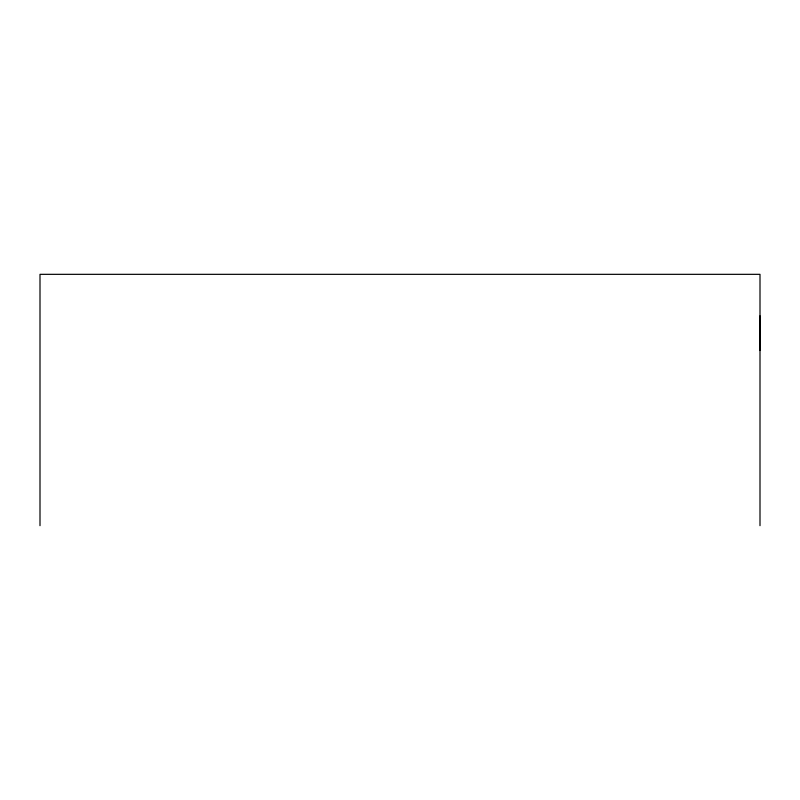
<?xml version="1.0" encoding="UTF-8"?>
<svg xmlns="http://www.w3.org/2000/svg" width="800" height="800" viewBox="0 0 800 800"><rect width="100%" height="100%" fill="white"/><g stroke="black" fill="none" stroke-linecap="round" stroke-linejoin="round"><path stroke-width="1.2" d="M760 350.5L760 315.88M760 525.67L760 274.33L40 274.33L40 525.67"/></g></svg>
